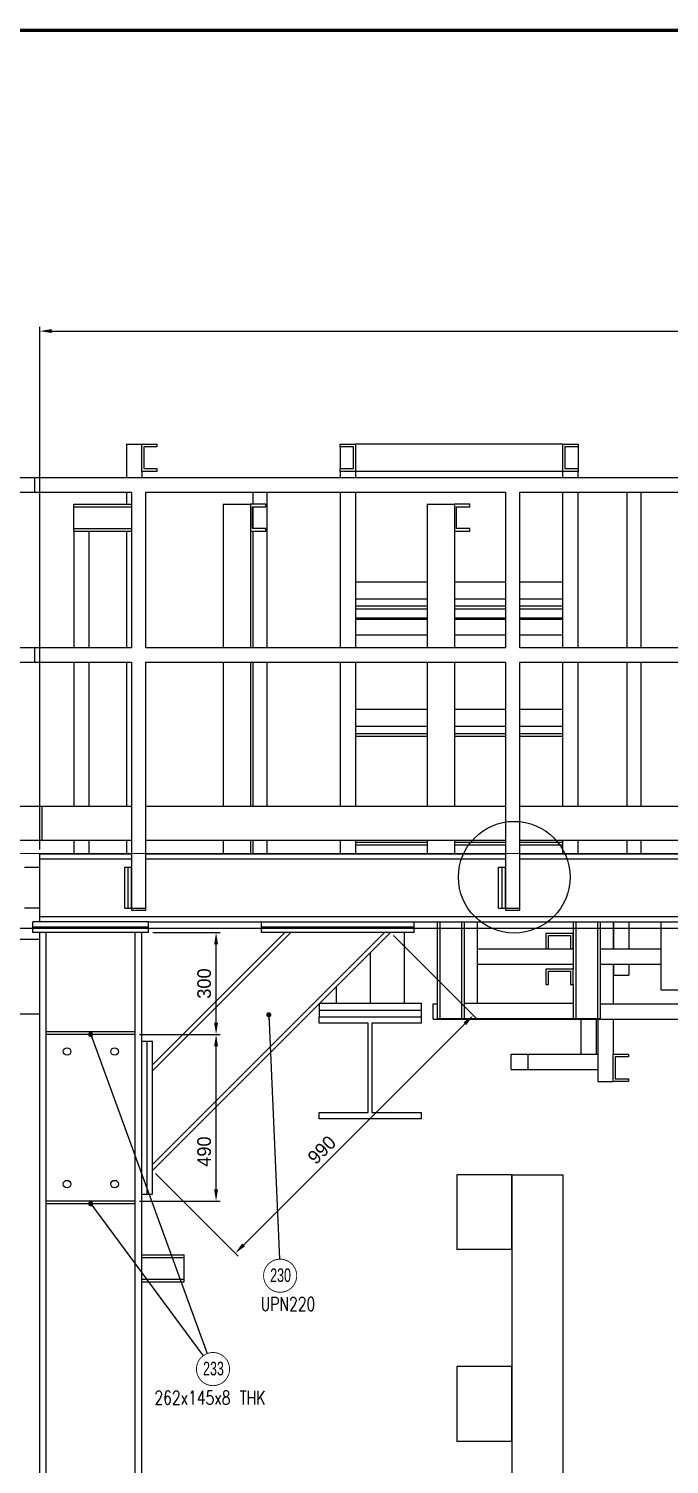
# Model space of a CAD drawing. Header units: millimetres. Extents: x 0 to 16187, y -20471 to 6290.
# Drawn here: x 2970 to 3158.5, y 5484.6 to 5907 of the extents above; entities that cross this region are included whole.
import ezdxf
from ezdxf.enums import TextEntityAlignment as Align

# ---------------------------------------------------------------- set-up
doc = ezdxf.new("R2010")
doc.units = ezdxf.units.MM
doc.header["$PDSIZE"] = -1
doc.layers.add('BORDER1', color=3, linetype='Continuous')
doc.layers.add('BORDER2', color=7, linetype='Continuous')
doc.styles.add('MtXpl_txt_shx', font='txt.shx', dxfattribs={"height": 0.2})
doc.styles.add('ROMANC', font='ROMANC', dxfattribs={"height": 5})
doc.styles.add('ROMANS', font='ROMANS.shx', dxfattribs={"width": 0.8})
doc.styles.add('ROMANT', font='ROMANT', dxfattribs={"height": 4})
doc.styles.add('SLDTEXTSTYLE2', font='TXT', dxfattribs={"width": 0.686449})
doc.dimstyles.new('AM_ISO', dxfattribs={"dimtxt": 3.5, "dimasz": 3.5, "dimexe": 1, "dimexo": 1, "dimgap": 1.5, "dimtad": 1, "dimdsep": 46, "dimtxsty": 'Standard', "dimcen": 0, "dimclrd": 1, "dimclre": 1, "dimclrt": 1, "dimadec": 0, "dimazin": 2, "dimtp": 0.1, "dimtm": 0.1, "dimtfac": 0.71, "dimtdec": 3, "dimtmove": 0, "dimatfit": 3, "dimfxl": 1, "dimlwd": -1, "dimlwe": -1, "dimarcsym": 1})
doc.dimstyles.new('AM_ISO$7', dxfattribs={"dimtxt": 3.5, "dimasz": 3.5, "dimexe": 1, "dimexo": 1, "dimgap": 1.5, "dimtad": 1, "dimtoh": 1, "dimdsep": 46, "dimtxsty": 'Standard', "dimcen": 0, "dimclrd": 1, "dimclre": 1, "dimclrt": 1, "dimadec": 0, "dimazin": 2, "dimtp": 0.1, "dimtm": 0.1, "dimtfac": 0.71, "dimtdec": 3, "dimtmove": 0, "dimatfit": 3, "dimfxl": 1, "dimlwd": -1, "dimlwe": -1, "dimarcsym": 1})

# ---------------------------------------------------------------- blocks, each defined once
blk = doc.blocks.new('*D3469')
at = {"color": 1, "linetype": 'ByBlock'}
for p, q in [((2973.25, 5665.49), (2973.25, 5819.27)), ((2976.75, 5818.02), (3393.75, 5818.02)), ((3397.25, 5665.49), (3397.25, 5819.27))]:
    blk.add_line(p, q, dxfattribs=at)
at = {"color": 1}
for points in [[(2976.75, 5818.61), (2976.75, 5817.44), (2973.25, 5818.02)], [(3393.75, 5817.44), (3393.75, 5818.61), (3397.25, 5818.02)]]:
    blk.add_solid(points, dxfattribs=at)
at = {"layer": 'Defpoints', "color": 0}
for p in [(3397.25, 5818.02), (2973.25, 5664.24), (3397.25, 5664.24)]:
    blk.add_point(p, dxfattribs=at)
at = {"color": 1, "insert": (3185.25, 5821.52), "char_height": 4, "attachment_point": 5}
blk.add_mtext('4240', dxfattribs=at)
blk = doc.blocks.new('*U609')
at = {"layer": 'BORDER1', "color": 154, "true_color": 0x1859a9, "const_width": 1}
blk.add_lwpolyline([(1.81, 811), (1144, 811), (1144, 0), (0, 0), (0, 811)], close=True, dxfattribs=at)
at = {"layer": 'BORDER2', "flags": 8}
for tag, height, style, p in [('REV-A', 3.24, 'ROMANS', (986.93, 140.25)), ('RE-A', 8.06, 'ROMANT', (1084.63, 7.17))]:
    blk.add_attdef(tag, text='', height=height, dxfattribs=dict(at, style=style)).set_placement(p, align=Align.CENTER)
at = {"layer": 'BORDER2', "style": 'ROMANS', "width": 3.830216}
blk.add_attdef('DATE-A', text='', height=3.24, dxfattribs=at).set_placement((995.51, 140.25), (1008.51, 140.25), align=Align.FIT)
at = {"layer": 'BORDER2'}
for tag, height, style, p in [('DRN-A', 3.24, 'ROMANS', (1018.38, 140.25)), ('CHD-A', 3.24, 'ROMANS', (1032.35, 140.25)), ('APD-A', 3.24, 'ROMANS', (1046.64, 140.25)), ('CONS_CONT_VEND', 4.2, 'ROMANC', (1061.39, 72.83))]:
    blk.add_attdef(tag, text='', height=height, dxfattribs=dict(at, style=style)).set_placement(p, align=Align.CENTER)
at = {"layer": 'BORDER2', "style": 'ROMANS', "width": 0.8}
for tag, p, height in [('1:X', (997.23, 122.55), 3.5), ('LOC', (1042.74, 122.55), 3.5), ('PROJ_NO', (1118.64, 122.55), 3.5), ('CONS_DRG_NO', (1011, 63), 3)]:
    blk.add_attdef(tag, p, '', height=height, dxfattribs=at)
at = {"layer": 'BORDER2', "lineweight": 30, "width": 0.8, "flags": 104}
blk.add_attdef('COMMENTS-A', text='', height=2.2, dxfattribs=at).set_placement((1055.21, 142.07), align=Align.MIDDLE_LEFT)
at = {"layer": 'BORDER2', "style": 'ROMANS', "width": 0.8}
for tag, p in [('PROJECT_TITLE_1', (1061.07, 55.35)), ('PROJECT_TITLE_2', (1061.07, 49.3))]:
    blk.add_attdef(tag, text='', height=3.5, dxfattribs=at).set_placement(p, align=Align.MIDDLE)
at = {"layer": 'BORDER2', "style": 'ROMANT', "width": 0.8}
for tag, p in [('DRG_TITLE_1', (1061.07, 36.31)), ('DRG_TITLE_2', (1061.07, 28.31)), ('DRG_TITLE_3', (1061.07, 20.31))]:
    blk.add_attdef(tag, text='', height=5, dxfattribs=at).set_placement(p, align=Align.CENTER)
at = {"layer": 'BORDER2', "style": 'ROMANT'}
for tag, p in [('AR', (995, 7.17)), ('PA', (1011.74, 7.17)), ('DC', (1028.45, 7.17)), ('TS', (1120.84, 7.17))]:
    blk.add_attdef(tag, p, '', height=8.06, dxfattribs=at)
for tag, p in [('SRNO', (1074.7, 7.17)), ('SH', (1115.8, 7.18))]:
    blk.add_attdef(tag, text='', height=8.06, dxfattribs=at).set_placement(p, align=Align.RIGHT)
at = {"layer": 'BORDER2', "style": 'ROMANS', "flags": 2}
blk.add_attdef('TB_VERSION', text='', height=2, dxfattribs=at).set_placement((1, -1), align=Align.TOP_LEFT)
blk = doc.blocks.new('*D4483')
at = {"color": 1, "linetype": 'ByBlock'}
for p, q in [((3006.5, 5641.04), (3026.39, 5641.04)), ((3025.14, 5614.54), (3025.14, 5637.54)), ((3002.6, 5611.04), (3026.39, 5611.04))]:
    blk.add_line(p, q, dxfattribs=at)
at = {"color": 1}
for points in [[(3025.72, 5637.54), (3024.56, 5637.54), (3025.14, 5641.04)], [(3024.56, 5614.54), (3025.72, 5614.54), (3025.14, 5611.04)]]:
    blk.add_solid(points, dxfattribs=at)
at = {"layer": 'Defpoints', "color": 0}
for p in [(3005.25, 5641.04), (3025.14, 5641.04), (3001.35, 5611.04)]:
    blk.add_point(p, dxfattribs=at)
at = {"color": 1, "insert": (3021.64, 5626.04), "char_height": 4, "attachment_point": 5, "rotation": 90}
blk.add_mtext('300', dxfattribs=at)
blk = doc.blocks.new('*D4484')
at = {"color": 1, "linetype": 'ByBlock'}
for p, q in [((3002.6, 5611.04), (3026.39, 5611.04)), ((3025.14, 5565.54), (3025.14, 5607.54)), ((3002.6, 5562.04), (3026.39, 5562.04))]:
    blk.add_line(p, q, dxfattribs=at)
at = {"color": 1}
for points in [[(3025.72, 5607.54), (3024.56, 5607.54), (3025.14, 5611.04)], [(3024.56, 5565.54), (3025.72, 5565.54), (3025.14, 5562.04)]]:
    blk.add_solid(points, dxfattribs=at)
at = {"layer": 'Defpoints', "color": 0}
for p in [(3001.35, 5611.04), (3025.14, 5611.04), (3001.35, 5562.04)]:
    blk.add_point(p, dxfattribs=at)
at = {"color": 1, "insert": (3021.64, 5576.59), "char_height": 4, "attachment_point": 5, "rotation": 90}
blk.add_mtext('490', dxfattribs=at)
blk = doc.blocks.new('*D5491')
at = {"color": 1, "linetype": 'ByBlock'}
for p, q in [((3077.34, 5640.16), (3101.67, 5615.82)), ((3033.26, 5549.18), (3098.31, 5614.23)), ((3007.34, 5570.16), (3031.67, 5545.82))]:
    blk.add_line(p, q, dxfattribs=at)
at = {"color": 1}
for points in [[(3098.73, 5613.82), (3097.9, 5614.64), (3100.79, 5616.7)], [(3032.85, 5549.59), (3033.68, 5548.77), (3030.79, 5546.7)]]:
    blk.add_solid(points, dxfattribs=at)
at = {"layer": 'Defpoints', "color": 0}
for p in [(3076.45, 5641.04), (3100.79, 5616.7), (3006.45, 5571.04)]:
    blk.add_point(p, dxfattribs=at)
at = {"color": 1, "insert": (3056.24, 5577.1), "char_height": 4, "attachment_point": 5, "rotation": 45}
blk.add_mtext('990', dxfattribs=at)

msp = doc.modelspace()

# ---------------------------------------------------------------- linework, layer by layer
at = {"color": 7, "linetype": 'Continuous', "lineweight": 25}
for p, q in [((2998.75212, 5784.74012), (2998.75212, 5774.85012)), ((2998.75212, 5784.74012), (3003.25212, 5784.74012)), ((3003.25212, 5776.74012), (3003.25212, 5784.74012)), ((3003.25212, 5784.74012), (3007.75212, 5784.74012)), ((3007.75212, 5783.94012), (3003.85212, 5783.94012)), ((3003.85212, 5783.94012), (3003.85212, 5777.54012)), ((3007.75212, 5784.74012), (3007.75212, 5783.94012)), ((3061.65212, 5783.94012), (3061.65212, 5784.74012)), ((3061.65212, 5784.74012), (3066.15212, 5784.74012)), ((3065.55212, 5783.94012), (3061.65212, 5783.94012)), ((3061.65212, 5783.94012), (3061.65212, 5777.54012)), ((3065.55212, 5777.54012), (3065.55212, 5783.94012)), ((3066.15212, 5784.74012), (3066.15212, 5776.74012)), ((3127.15212, 5784.74012), (3066.15212, 5784.74012)), ((3127.15212, 5784.74012), (3131.65212, 5784.74012)), ((3127.15212, 5776.74012), (3127.15212, 5784.74012)), ((3131.65212, 5783.94012), (3127.75212, 5783.94012)), ((3127.75212, 5783.94012), (3127.75212, 5777.54012)), ((3131.65212, 5784.74012), (3131.65212, 5783.94012)), ((3131.65212, 5783.94012), (3131.65212, 5777.54012)), ((2971.80212, 5774.85012), (2961.80212, 5774.85012)), ((3398.70212, 5774.85012), (2971.80212, 5774.85012)), ((2971.80212, 5770.63012), (2971.80212, 5774.85012)), ((3007.75212, 5776.74012), (3003.25212, 5776.74012)), ((3003.25212, 5776.74012), (3003.25212, 5774.85012)), ((3003.85212, 5777.54012), (3007.75212, 5777.54012)), ((3007.75212, 5777.54012), (3007.75212, 5776.74012)), ((3061.65212, 5777.54012), (3065.55212, 5777.54012)), ((3061.65212, 5776.74012), (3061.65212, 5777.54012)), ((3061.65212, 5776.74012), (3061.65212, 5774.85012)), ((3066.15212, 5776.74012), (3061.65212, 5776.74012)), ((3066.15212, 5776.74012), (3066.15212, 5774.85012)), ((3127.15212, 5776.74012), (3066.15212, 5776.74012)), ((3127.15212, 5774.85012), (3127.15212, 5776.74012)), ((3131.65212, 5776.74012), (3127.15212, 5776.74012)), ((3127.75212, 5777.54012), (3131.65212, 5777.54012)), ((3131.65212, 5777.54012), (3131.65212, 5776.74012)), ((3131.65212, 5774.85012), (3131.65212, 5776.74012)), ((2961.80212, 5770.63012), (2971.80212, 5770.63012)), ((2971.80212, 5770.63012), (3000.30562, 5770.63012)), ((2998.75212, 5770.63012), (2998.75212, 5767.14012)), ((3000.30562, 5770.63012), (3000.30562, 5724.85012)), ((3004.52562, 5770.63012), (3110.30562, 5770.63012)), ((3004.52562, 5724.85012), (3004.52562, 5770.63012)), ((3035.97862, 5770.63012), (3035.97862, 5767.14012)), ((3040.19862, 5724.85012), (3040.19862, 5770.63012)), ((3061.65212, 5770.63012), (3061.65212, 5724.85012)), ((3066.15212, 5770.63012), (3066.15212, 5724.85012)), ((3110.30562, 5770.63012), (3110.30562, 5724.85012)), ((3114.52562, 5770.63012), (3220.30562, 5770.63012)), ((3114.52562, 5724.85012), (3114.52562, 5770.63012)), ((3127.15212, 5724.85012), (3127.15212, 5770.63012)), ((3131.65212, 5724.85012), (3131.65212, 5770.63012)), ((3145.97862, 5770.63012), (3145.97862, 5724.85012)), ((3150.19862, 5724.85012), (3150.19862, 5770.63012)), ((2983.25212, 5766.34012), (2983.25212, 5767.14012)), ((2983.25212, 5767.14012), (3000.30562, 5767.14012)), ((2983.25212, 5766.34012), (3000.30562, 5766.34012)), ((2983.25212, 5759.94012), (2983.25212, 5766.34012)), ((3027.25212, 5767.14012), (3027.25212, 5724.85012)), ((3027.25212, 5767.14012), (3035.25212, 5767.14012)), ((3039.75212, 5767.14012), (3035.25212, 5767.14012)), ((3035.25212, 5767.14012), (3035.25212, 5759.14012)), ((3035.85212, 5766.34012), (3039.75212, 5766.34012)), ((3035.85212, 5759.94012), (3035.85212, 5766.34012)), ((3035.97862, 5766.34012), (3035.97862, 5759.94012)), ((3039.75212, 5766.34012), (3039.75212, 5767.14012)), ((3087.25212, 5767.14012), (3095.25212, 5767.14012)), ((3087.25212, 5767.14012), (3087.25212, 5724.85012)), ((3095.25212, 5767.14012), (3095.25212, 5759.14012)), ((3099.75212, 5767.14012), (3095.25212, 5767.14012)), ((3095.85212, 5766.34012), (3099.75212, 5766.34012)), ((3095.85212, 5759.94012), (3095.85212, 5766.34012)), ((3099.75212, 5766.34012), (3099.75212, 5767.14012)), ((2983.25212, 5759.14012), (2983.25212, 5759.94012)), ((2983.25212, 5759.94012), (3000.30562, 5759.94012)), ((2983.25212, 5759.14012), (3000.30562, 5759.14012)), ((2983.25212, 5759.14012), (2983.25212, 5724.85012)), ((2987.75212, 5759.14012), (2987.75212, 5724.85012)), ((2998.75212, 5759.14012), (2998.75212, 5724.85012)), ((3035.25212, 5759.14012), (3039.75212, 5759.14012)), ((3035.25212, 5759.14012), (3035.25212, 5724.85012)), ((3039.75212, 5759.94012), (3035.85212, 5759.94012)), ((3035.97862, 5759.14012), (3035.97862, 5724.85012)), ((3039.75212, 5759.14012), (3039.75212, 5759.94012)), ((3095.25212, 5759.14012), (3099.75212, 5759.14012)), ((3095.25212, 5759.14012), (3095.25212, 5724.85012)), ((3099.75212, 5759.94012), (3095.85212, 5759.94012)), ((3099.75212, 5759.14012), (3099.75212, 5759.94012)), ((3066.15212, 5744.24012), (3087.25212, 5744.24012)), ((3095.25212, 5744.24012), (3110.30562, 5744.24012)), ((3114.52562, 5744.24012), (3127.15212, 5744.24012)), ((3066.15212, 5739.24012), (3087.25212, 5739.24012)), ((3087.25212, 5737.04012), (3066.15212, 5737.04012)), ((3087.25212, 5736.24012), (3066.15212, 5736.24012)), ((3095.25212, 5739.24012), (3110.30562, 5739.24012)), ((3110.30562, 5737.04012), (3095.25212, 5737.04012)), ((3110.30562, 5736.24012), (3095.25212, 5736.24012)), ((3114.52562, 5739.24012), (3127.15212, 5739.24012)), ((3127.15212, 5737.04012), (3114.52562, 5737.04012)), ((3127.15212, 5736.24012), (3114.52562, 5736.24012)), ((3066.15212, 5733.64012), (3087.25212, 5733.64012)), ((3066.15212, 5733.24012), (3087.25212, 5733.24012)), ((3095.25212, 5733.64012), (3110.30562, 5733.64012)), ((3095.25212, 5733.24012), (3110.30562, 5733.24012)), ((3114.52562, 5733.64012), (3127.15212, 5733.64012)), ((3114.52562, 5733.24012), (3127.15212, 5733.24012)), ((3066.15212, 5728.64012), (3087.25212, 5728.64012)), ((3095.25212, 5728.64012), (3110.30562, 5728.64012)), ((3114.52562, 5728.64012), (3127.15212, 5728.64012)), ((2971.80212, 5724.85012), (2961.80212, 5724.85012)), ((3000.30562, 5724.85012), (2971.80212, 5724.85012)), ((2971.80212, 5720.63012), (2971.80212, 5724.85012)), ((3110.30562, 5724.85012), (3004.52562, 5724.85012)), ((3220.30562, 5724.85012), (3114.52562, 5724.85012)), ((2961.80212, 5720.63012), (2971.80212, 5720.63012)), ((2971.80212, 5720.63012), (3000.30562, 5720.63012)), ((2983.25212, 5720.63012), (2983.25212, 5678.24012)), ((2987.75212, 5720.63012), (2987.75212, 5678.24012)), ((2998.75212, 5720.63012), (2998.75212, 5678.24012)), ((3000.30562, 5720.63012), (3000.30562, 5648.24012)), ((3004.52562, 5720.63012), (3110.30562, 5720.63012)), ((3004.52562, 5648.24012), (3004.52562, 5720.63012)), ((3027.25212, 5720.63012), (3027.25212, 5678.24012)), ((3035.25212, 5720.63012), (3035.25212, 5678.24012)), ((3035.97862, 5720.63012), (3035.97862, 5678.24012)), ((3040.19862, 5678.24012), (3040.19862, 5720.63012)), ((3061.65212, 5720.63012), (3061.65212, 5678.24012)), ((3066.15212, 5720.63012), (3066.15212, 5678.24012)), ((3087.25212, 5720.63012), (3087.25212, 5678.24012)), ((3095.25212, 5720.63012), (3095.25212, 5678.24012)), ((3110.30562, 5720.63012), (3110.30562, 5648.24012)), ((3114.52562, 5720.63012), (3220.30562, 5720.63012)), ((3114.52562, 5648.24012), (3114.52562, 5720.63012)), ((3127.15212, 5678.24012), (3127.15212, 5720.63012)), ((3131.65212, 5678.24012), (3131.65212, 5720.63012)), ((3145.97862, 5720.63012), (3145.97862, 5678.24012)), ((3150.19862, 5678.24012), (3150.19862, 5720.63012)), ((3066.15212, 5706.74012), (3087.25212, 5706.74012)), ((3095.25212, 5706.74012), (3110.30562, 5706.74012)), ((3114.52562, 5706.74012), (3127.15212, 5706.74012)), ((3066.15212, 5701.74012), (3087.25212, 5701.74012)), ((3087.25212, 5699.54012), (3066.15212, 5699.54012)), ((3087.25212, 5698.74012), (3066.15212, 5698.74012)), ((3095.25212, 5701.74012), (3110.30562, 5701.74012)), ((3110.30562, 5699.54012), (3095.25212, 5699.54012)), ((3110.30562, 5698.74012), (3095.25212, 5698.74012)), ((3114.52562, 5701.74012), (3127.15212, 5701.74012)), ((3127.15212, 5699.54012), (3114.52562, 5699.54012)), ((3127.15212, 5698.74012), (3114.52562, 5698.74012)), ((2963.91212, 5678.24012), (2973.91212, 5678.24012)), ((2973.91212, 5678.24012), (2973.91212, 5668.24012)), ((2973.91212, 5678.24012), (3000.30562, 5678.24012)), ((3004.52562, 5678.24012), (3110.30562, 5678.24012)), ((3114.52562, 5678.24012), (3220.30562, 5678.24012)), ((2963.91212, 5668.24012), (2973.91212, 5668.24012)), ((2973.91212, 5668.24012), (3000.30562, 5668.24012)), ((2983.25212, 5668.24012), (2983.25212, 5664.24012)), ((2987.75212, 5668.24012), (2987.75212, 5664.24012)), ((2998.75212, 5668.24012), (2998.75212, 5664.24012)), ((3004.52562, 5668.24012), (3110.30562, 5668.24012)), ((3027.25212, 5668.24012), (3027.25212, 5664.24012)), ((3035.25212, 5668.24012), (3035.25212, 5664.24012)), ((3035.97862, 5668.24012), (3035.97862, 5664.24012)), ((3040.19862, 5664.24012), (3040.19862, 5668.24012)), ((3061.65212, 5668.24012), (3061.65212, 5664.24012)), ((3066.15212, 5668.24012), (3066.15212, 5664.24012)), ((3087.25212, 5667.54012), (3066.15212, 5667.54012)), ((3087.25212, 5666.74012), (3066.15212, 5666.74012)), ((3087.25212, 5668.24012), (3087.25212, 5664.24012)), ((3095.25212, 5668.24012), (3095.25212, 5664.24012)), ((3110.30562, 5667.54012), (3095.25212, 5667.54012)), ((3110.30562, 5666.74012), (3095.25212, 5666.74012)), ((3114.52562, 5668.24012), (3220.30562, 5668.24012)), ((3127.15212, 5667.54012), (3114.52562, 5667.54012)), ((3127.15212, 5666.74012), (3114.52562, 5666.74012)), ((3127.15212, 5664.24012), (3127.15212, 5668.24012)), ((3131.65212, 5664.24012), (3131.65212, 5668.24012)), ((3145.97862, 5668.24012), (3145.97862, 5664.24012)), ((3150.19862, 5664.24012), (3150.19862, 5668.24012)), ((2968.80212, 5660.24012), (2973.25212, 5660.24012)), ((2973.25212, 5664.24012), (3000.30562, 5664.24012)), ((2973.25212, 5662.74012), (2973.25212, 5664.24012)), ((2973.25212, 5662.74012), (3000.30562, 5662.74012)), ((2973.25212, 5645.74012), (2973.25212, 5662.74012)), ((2998.25212, 5648.24012), (2998.25212, 5660.24012)), ((2998.25212, 5660.24012), (2999.25212, 5660.24012)), ((2999.25212, 5648.24012), (2999.25212, 5660.24012)), ((2999.25212, 5660.24012), (3000.25212, 5660.24012)), ((3000.25212, 5648.24012), (3000.25212, 5660.24012)), ((3004.52562, 5664.24012), (3110.30562, 5664.24012)), ((3004.52562, 5662.74012), (3110.30562, 5662.74012)), ((3108.25212, 5660.24012), (3109.25212, 5660.24012)), ((3108.25212, 5648.24012), (3108.25212, 5660.24012)), ((3109.25212, 5660.24012), (3110.25212, 5660.24012)), ((3109.25212, 5648.24012), (3109.25212, 5660.24012)), ((3110.25212, 5648.24012), (3110.25212, 5660.24012)), ((3114.52562, 5664.24012), (3220.30562, 5664.24012)), ((3114.52562, 5662.74012), (3220.30562, 5662.74012)), ((2973.25212, 5648.24012), (2968.80212, 5648.24012)), ((2998.25212, 5648.24012), (2999.25212, 5648.24012)), ((2999.25212, 5648.24012), (3000.25212, 5648.24012)), ((3000.30562, 5648.24012), (3000.30562, 5647.64012)), ((3000.30562, 5648.24012), (3002.41562, 5648.24012)), ((3000.30562, 5648.24012), (3004.52562, 5648.24012)), ((3000.30562, 5647.64012), (3002.41562, 5647.64012)), ((3002.41562, 5648.24012), (3004.52562, 5648.24012)), ((3002.41562, 5647.64012), (3004.52562, 5647.64012)), ((3004.52562, 5647.64012), (3004.52562, 5648.24012)), ((3108.25212, 5648.24012), (3109.25212, 5648.24012)), ((3109.25212, 5648.24012), (3110.25212, 5648.24012)), ((3110.30562, 5648.24012), (3110.30562, 5647.64012)), ((3110.30562, 5648.24012), (3112.41562, 5648.24012)), ((3110.30562, 5648.24012), (3114.52562, 5648.24012)), ((3110.30562, 5647.64012), (3112.41562, 5647.64012)), ((3112.41562, 5648.24012), (3114.52562, 5648.24012)), ((3112.41562, 5647.64012), (3114.52562, 5647.64012)), ((3114.52562, 5647.64012), (3114.52562, 5648.24012)), ((3005.25212, 5644.24012), (2971.25212, 5644.24012)), ((2971.25212, 5642.64012), (2971.25212, 5644.24012)), ((2973.25212, 5644.24012), (2973.25212, 5645.74012)), ((2973.25212, 5645.74012), (3397.25212, 5645.74012)), ((3005.25212, 5644.24012), (3365.25212, 5644.24012)), ((3005.25212, 5642.64012), (3005.25212, 5644.24012)), ((3038.45212, 5642.64012), (3038.45212, 5644.24012)), ((3083.45212, 5642.64012), (3083.45212, 5644.24012)), ((3090.15212, 5644.24012), (3090.15212, 5615.74012)), ((3090.95212, 5644.24012), (3090.95212, 5615.74012)), ((3097.35212, 5644.24012), (3097.35212, 5615.74012)), ((3098.15212, 5644.24012), (3098.15212, 5615.74012)), ((3101.95212, 5644.24012), (3101.95212, 5620.24012)), ((3130.15212, 5644.24012), (3130.15212, 5630.24012)), ((3130.95212, 5644.24012), (3130.95212, 5615.74012)), ((3137.35212, 5644.24012), (3137.35212, 5615.74012)), ((3138.15212, 5644.24012), (3138.15212, 5615.74012)), ((3141.95212, 5644.24012), (3141.95212, 5636.24012)), ((3142.05212, 5644.24012), (3142.05212, 5636.24012)), ((3146.55212, 5644.24012), (3146.55212, 5636.24012)), ((3155.95212, 5644.24012), (3155.95212, 5624.24012)), ((2971.25212, 5641.04012), (2971.25212, 5642.64012)), ((3005.25212, 5642.64012), (2971.25212, 5642.64012)), ((3005.25212, 5641.04012), (2971.25212, 5641.04012)), ((2973.25212, 5298.64012), (2973.25212, 5641.04012)), ((2975.15212, 5298.64012), (2975.15212, 5641.04012)), ((3001.35212, 5298.64012), (3001.35212, 5641.04012)), ((3003.25212, 5298.64012), (3003.25212, 5641.04012)), ((3005.25212, 5641.04012), (3005.25212, 5642.64012)), ((3006.45212, 5571.04012), (3076.45212, 5641.04012)), ((3006.45212, 5572.80789), (3074.68435, 5641.04012)), ((3006.45212, 5600.38505), (3047.10719, 5641.04012)), ((3006.45212, 5602.15282), (3045.33942, 5641.04012)), ((3083.45212, 5642.64012), (3038.45212, 5642.64012)), ((3038.45212, 5641.04012), (3038.45212, 5642.64012)), ((3083.45212, 5641.04012), (3038.45212, 5641.04012)), ((3080.45212, 5641.04012), (3080.45212, 5620.24012)), ((3083.45212, 5641.04012), (3083.45212, 5642.64012)), ((3122.15212, 5640.74012), (3122.15212, 5636.24012)), ((3130.15212, 5640.74012), (3122.15212, 5640.74012)), ((3122.95212, 5636.24012), (3122.95212, 5640.14012)), ((3122.95212, 5640.14012), (3129.35212, 5640.14012)), ((3129.35212, 5640.14012), (3129.35212, 5636.24012)), ((3130.15212, 5636.24012), (3130.15212, 5640.74012)), ((2973.25212, 5639.04012), (2953.85212, 5639.04012)), ((3070.45212, 5635.04012), (3070.45212, 5620.24012)), ((3101.95212, 5636.24012), (3122.15212, 5636.24012)), ((3122.15212, 5636.24012), (3122.95212, 5636.24012)), ((3122.95212, 5636.24012), (3129.35212, 5636.24012)), ((3129.35212, 5636.24012), (3130.15212, 5636.24012)), ((3138.15212, 5636.24012), (3155.95212, 5636.24012)), ((3101.95212, 5631.74012), (3130.15212, 5631.74012)), ((3138.15212, 5631.74012), (3155.95212, 5631.74012)), ((3141.95212, 5631.74012), (3141.95212, 5620.04012)), ((3142.05212, 5631.74012), (3142.05212, 5628.54012)), ((3146.55212, 5631.74012), (3146.55212, 5628.54012)), ((3122.15212, 5630.24012), (3122.15212, 5625.74012)), ((3130.15212, 5630.24012), (3122.15212, 5630.24012)), ((3122.95212, 5629.64012), (3129.35212, 5629.64012)), ((3122.95212, 5625.74012), (3122.95212, 5629.64012)), ((3129.35212, 5629.64012), (3129.35212, 5625.74012)), ((3130.15212, 5625.74012), (3130.15212, 5630.24012)), ((3142.05212, 5628.54012), (3146.55212, 5628.54012)), ((3060.45212, 5625.04012), (3060.45212, 5620.24012)), ((3122.15212, 5625.74012), (3122.95212, 5625.74012)), ((3129.35212, 5625.74012), (3130.15212, 5625.74012)), ((3130.15212, 5625.74012), (3130.15212, 5615.74012)), ((3155.95212, 5624.24012), (3160.95212, 5624.24012)), ((3055.45212, 5620.04012), (3055.45212, 5618.24012)), ((3055.45212, 5618.24012), (3085.45212, 5618.24012)), ((3055.45212, 5618.24012), (3055.45212, 5616.24012)), ((3055.65212, 5620.24012), (3085.45212, 5620.24012)), ((3085.45212, 5620.24012), (3085.45212, 5618.24012)), ((3085.45212, 5618.24012), (3085.45212, 5616.24012)), ((3088.95212, 5620.04012), (3090.15212, 5620.04012)), ((3088.95212, 5615.54012), (3088.95212, 5620.04012)), ((3098.15212, 5620.24012), (3130.15212, 5620.24012)), ((3138.15212, 5620.04012), (3242.55212, 5620.04012)), ((2973.25212, 5617.04012), (2965.2735, 5617.04012)), ((3055.45212, 5614.34012), (3055.45212, 5616.24012)), ((3055.45212, 5616.24012), (3085.45212, 5616.24012)), ((3069.90212, 5614.34012), (3055.45212, 5614.34012)), ((3069.90212, 5588.14012), (3069.90212, 5614.34012)), ((3085.45212, 5614.34012), (3071.00212, 5614.34012)), ((3071.00212, 5614.34012), (3071.00212, 5588.14012)), ((3085.45212, 5616.24012), (3085.45212, 5614.34012)), ((3088.95212, 5615.54012), (3095.05212, 5615.54012)), ((3090.15212, 5615.74012), (3090.95212, 5615.74012)), ((3090.95212, 5615.74012), (3097.35212, 5615.74012)), ((3095.05212, 5615.74012), (3095.05212, 5615.54012)), ((3095.05212, 5615.54012), (3097.45212, 5615.54012)), ((3097.35212, 5615.74012), (3098.15212, 5615.74012)), ((3097.45212, 5615.74012), (3097.45212, 5615.54012)), ((3097.45212, 5615.54012), (3101.95212, 5615.54012)), ((3098.15212, 5615.74012), (3130.15212, 5615.74012)), ((3101.95212, 5615.74012), (3101.95212, 5615.54012)), ((3101.95212, 5615.54012), (3242.55212, 5615.54012)), ((3130.15212, 5615.74012), (3130.95212, 5615.74012)), ((3130.95212, 5615.74012), (3137.35212, 5615.74012)), ((3132.45212, 5615.54012), (3132.45212, 5605.24012)), ((3136.95212, 5615.54012), (3136.95212, 5605.24012)), ((3137.35212, 5615.74012), (3138.15212, 5615.74012)), ((3137.45212, 5615.54012), (3137.45212, 5597.24012)), ((3141.95212, 5615.54012), (3141.95212, 5605.24012)), ((2975.15212, 5611.04012), (2975.15212, 5611.84012)), ((3001.35212, 5611.84012), (2975.15212, 5611.84012)), ((3001.35212, 5611.04012), (2975.15212, 5611.04012)), ((3001.35212, 5611.04012), (3001.35212, 5611.84012)), ((3003.25212, 5609.04012), (3004.85212, 5609.04012)), ((3004.85212, 5564.04012), (3004.85212, 5609.04012)), ((3004.85212, 5609.04012), (3006.45212, 5609.04012)), ((3006.45212, 5564.04012), (3006.45212, 5609.04012)), ((3111.95212, 5605.24012), (3116.95212, 5605.24012)), ((3111.95212, 5600.74012), (3111.95212, 5605.24012)), ((3116.95212, 5600.74012), (3116.95212, 5605.24012)), ((3116.95212, 5605.24012), (3137.45212, 5605.24012)), ((3141.95212, 5605.24012), (3146.45212, 5605.24012)), ((3141.95212, 5597.24012), (3141.95212, 5605.24012)), ((3142.55212, 5604.44012), (3142.55212, 5598.04012)), ((3146.45212, 5604.44012), (3142.55212, 5604.44012)), ((3146.45212, 5605.24012), (3146.45212, 5604.44012)), ((3111.95212, 5600.74012), (3116.95212, 5600.74012)), ((3116.95212, 5600.74012), (3137.45212, 5600.74012)), ((3137.45212, 5597.24012), (3141.95212, 5597.24012)), ((3146.45212, 5597.24012), (3141.95212, 5597.24012)), ((3142.55212, 5598.04012), (3146.45212, 5598.04012)), ((3146.45212, 5598.04012), (3146.45212, 5597.24012)), ((3055.45212, 5586.24012), (3055.45212, 5588.14012)), ((3055.45212, 5588.14012), (3069.90212, 5588.14012)), ((3085.45212, 5586.24012), (3055.45212, 5586.24012)), ((3071.00212, 5588.14012), (3085.45212, 5588.14012)), ((3085.45212, 5588.14012), (3085.45212, 5586.24012)), ((3095.95212, 5569.74012), (3095.95212, 5547.74012)), ((3112.15212, 5569.74012), (3095.95212, 5569.74012)), ((3112.15212, 5547.74012), (3112.15212, 5569.74012)), ((3112.15212, 5569.74012), (3127.15212, 5569.74012)), ((3112.15212, 5569.74012), (3112.15212, 5358.24012)), ((3127.15212, 5569.74012), (3127.15212, 5308.44012)), ((3003.25212, 5564.04012), (3004.85212, 5564.04012)), ((3004.85212, 5564.04012), (3006.45212, 5564.04012)), ((2975.15212, 5561.24012), (2975.15212, 5562.04012)), ((3001.35212, 5562.04012), (2975.15212, 5562.04012)), ((3001.35212, 5561.24012), (2975.15212, 5561.24012)), ((3001.35212, 5561.24012), (3001.35212, 5562.04012)), ((3003.25212, 5546.24012), (3015.75212, 5546.24012)), ((3015.75212, 5545.44012), (3015.75212, 5546.24012)), ((3112.15212, 5547.74012), (3095.95212, 5547.74012)), ((3003.25212, 5545.44012), (3015.75212, 5545.44012)), ((3015.75212, 5539.04012), (3015.75212, 5545.44012)), ((3003.25212, 5539.04012), (3015.75212, 5539.04012)), ((3003.25212, 5538.24012), (3015.75212, 5538.24012)), ((3015.75212, 5538.24012), (3015.75212, 5539.04012)), ((3095.95212, 5513.34012), (3095.95212, 5491.34012)), ((3112.15212, 5513.34012), (3095.95212, 5513.34012)), ((3112.15212, 5491.34012), (3112.15212, 5513.34012)), ((3112.15212, 5491.34012), (3095.95212, 5491.34012))]:
    msp.add_line(p, q, dxfattribs=at)
at = {"color": 7, "linetype": 'Continuous', "lineweight": 18}
msp.add_line((2847.16129, 5664.34012), (3460.84053, 5664.34012), dxfattribs=at)
msp.add_line((3453.43112, 5642.2193), (2846.34704, 5642.2193))
at = {"color": 4}
for points in [[(3048.8597, 5540.07549, 0.25, 0.25, 1), (3039.1097, 5540.07549, 0.25, 0.25, 1)], [(3029.11427, 5512.60811, 0.25, 0.25, 1), (3019.36427, 5512.60811, 0.25, 0.25, 1)]]:
    msp.add_lwpolyline(points, format="xyseb", close=True, dxfattribs=at)
msp.add_circle((3112.84018, 5657.33597), 16.42462)
at = {"color": 7, "linetype": 'Continuous', "lineweight": 25}
for centre in [(2981.30212, 5606.04012), (2995.30212, 5606.04012), (2981.30212, 5567.04012), (2995.30212, 5567.04012)]:
    msp.add_circle(centre, 1.1, dxfattribs=at)

# ---------------------------------------------------------------- block references
at = {"layer": 'BORDER1'}
msp.add_blockref('*U609', (2751.74575, 5095.49056), dxfattribs=at)

# ---------------------------------------------------------------- texts
at = {"color": 4, "style": 'SLDTEXTSTYLE2', "width": 0.686449}
for s, p in [('230', (3044.11788, 5540.22987)), ('233', (3024.37245, 5512.76249))]:
    msp.add_text(s, height=4, dxfattribs=at).set_placement(p, align=Align.MIDDLE_CENTER)
at = {"color": 4, "style": 'MtXpl_txt_shx', "width": 0.75}
for s, p in [('UPN220', (3038.2458, 5529.7461)), ('262x145x8 THK', (3007.00581, 5502.17897))]:
    msp.add_text(s, height=4, dxfattribs=at).set_placement(p)

# ---------------------------------------------------------------- dimensions: what is measured, and where the dimension line sits
dim = msp.add_linear_dim(base=(3397.25212, 5818.02338), p1=(2973.25212, 5664.24012), p2=(3397.25212, 5664.24012), dimstyle='AM_ISO', override={"dimtxt": 4, "dimexe": 1.25, "dimexo": 1.25, "dimlfac": 10})
dim.commit()
dim.dimension.update_dxf_attribs({"geometry": '*D3469', "text_midpoint": (3185.25212, 5821.52338)})
dim = msp.add_linear_dim(base=(3025.14018, 5641.04012), p1=(3001.35212, 5611.04012), p2=(3005.25212, 5641.04012), angle=90, dimstyle='AM_ISO', override={"dimtxt": 4, "dimexe": 1.25, "dimexo": 1.25, "dimlfac": 10})
dim.commit()
dim.dimension.update_dxf_attribs({"geometry": '*D4483', "text_midpoint": (3021.64018, 5626.04012)})
for base, p1, p2, angle, override, picture, middle, dimtype in [((3100.78875, 5616.70349), (3006.45212, 5571.04012), (3076.45212, 5641.04012), 45, {"dimtxt": 4, "dimexe": 1.25, "dimexo": 1.25, "dimdec": 0, "dimlfac": 10}, '*D5491', (3058.71352, 5574.62826), 161), ((3025.14018, 5611.04012), (3001.35212, 5562.04012), (3001.35212, 5611.04012), 90, {"dimtxt": 4, "dimexe": 1.25, "dimexo": 1.25, "dimlfac": 10}, '*D4484', (3025.14018, 5576.58572), 160)]:
    dim = msp.add_linear_dim(base=base, p1=p1, p2=p2, angle=angle, dimstyle='AM_ISO', override=override)
    dim.commit()
    dim.dimension.update_dxf_attribs({"geometry": picture, "text_midpoint": middle, "dimtype": dimtype})

# ---------------------------------------------------------------- leaders
at = {"color": 4}
msp.add_leader([(3040.63794, 5616.8718), (3043.74944, 5544.94481)], dimstyle='AM_ISO$7', override={"dimasz": 1.5, "dimldrblk": 'Dot'}, dxfattribs=at)
at = {"color": 2}
for points in [[(2988.25212, 5611.04012), (3022.56531, 5517.1867)], [(2988.25212, 5561.24012), (3021.33944, 5516.52686)]]:
    msp.add_leader(points, dimstyle='AM_ISO$7', override={"dimasz": 1.5, "dimldrblk": 'Dot'}, dxfattribs=at)

doc.saveas('drawing.dxf')
